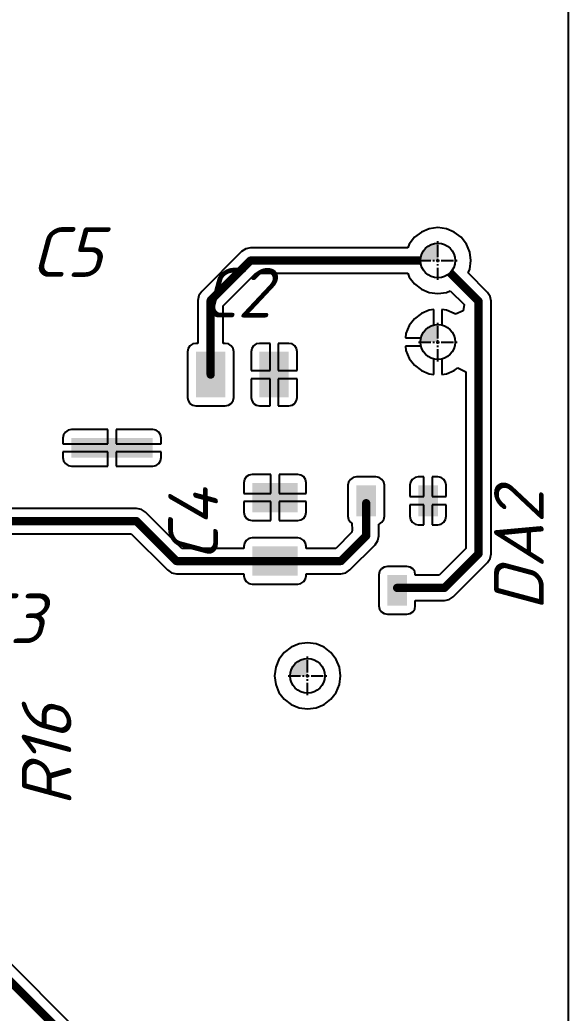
# Model space of a CAD drawing. Header units: millimetres. Extents: x 532 to 1373, y -49 to 545.
# Drawn here: x 747.1 to 780.8, y 347.2 to 408.2 of the extents above; entities that cross this region are included whole.
import ezdxf

# ---------------------------------------------------------------- set-up
doc = ezdxf.new("R2010")
doc.units = ezdxf.units.MM
doc.linetypes.add('CENTER2', pattern=[1.125, 0.75, -0.125, 0.125, -0.125])
doc.styles.add('PDF ISOCPEUR Italic', font='isocpeui.ttf')

# ---------------------------------------------------------------- blocks, each defined once
blk = doc.blocks.new('*U154')
at = {"color": 0, "linetype": 'CENTER2', "transparency": 16777216}
for p, q in [((0, 0.213), (0, 1.187)), ((-1.187, 0), (-0.213, 0)), ((0.213, 0), (1.187, 0)), ((0, -1.187), (0, -0.213))]:
    blk.add_line(p, q, dxfattribs=at)
at = {"color": 0, "linetype": 'Continuous', "transparency": 16777216}
for p, q in [((-0.107, 0), (0.107, 0)), ((0, -0.107), (0, 0.107))]:
    blk.add_line(p, q, dxfattribs=at)
blk = doc.blocks.new('*U177')
at = {"color": 0, "linetype": 'CENTER2', "transparency": 16777216}
for p, q in [((0, 0.213), (0, 1.187)), ((-1.187, 0), (-0.213, 0)), ((0.213, 0), (1.187, 0)), ((0, -1.187), (0, -0.213))]:
    blk.add_line(p, q, dxfattribs=at)
at = {"color": 0, "linetype": 'Continuous', "transparency": 16777216}
for p, q in [((-0.107, 0), (0.107, 0)), ((0, -0.107), (0, 0.107))]:
    blk.add_line(p, q, dxfattribs=at)
blk = doc.blocks.new('*U197')
at = {"color": 0, "linetype": 'CENTER2', "transparency": 16777216}
for p, q in [((0, 0.213), (0, 1.187)), ((-1.187, 0), (-0.213, 0)), ((0.213, 0), (1.187, 0)), ((0, -1.187), (0, -0.213))]:
    blk.add_line(p, q, dxfattribs=at)
at = {"color": 0, "linetype": 'Continuous', "transparency": 16777216}
for p, q in [((-0.107, 0), (0.107, 0)), ((0, -0.107), (0, 0.107))]:
    blk.add_line(p, q, dxfattribs=at)

msp = doc.modelspace()

# ---------------------------------------------------------------- hatches: boundary and pattern name
h = msp.add_hatch(color=256)
h.dxf.hatch_style = 1
h.paths.add_polyline_path([(772.804, 394.439, 0.414214), (771.737, 393.373), (772.59, 393.373), (772.804, 393.373), (772.804, 393.479)])
h = msp.add_hatch(color=256)
h.dxf.hatch_style = 1
h.paths.add_polyline_path([(772.804, 389.439, 0.414214), (771.737, 388.373), (772.59, 388.373), (772.804, 388.373), (772.804, 388.479)])
h = msp.add_hatch(color=256)
h.dxf.hatch_style = 1
h.paths.add_polyline_path([(764.804, 368.939, 0.414214), (763.737, 367.873), (764.59, 367.873), (764.804, 367.873), (764.804, 367.979)])

# ---------------------------------------------------------------- linework, layer by layer
for p, q in [((780.804, 460.873), (780.804, 210.873)), ((772.28, 395.329), (771.791, 395.127)), ((772.804, 395.398), (772.28, 395.329)), ((773.328, 395.329), (772.804, 395.398)), ((773.816, 395.127), (773.328, 395.329)), ((771.372, 394.805), (771.05, 394.385)), ((771.791, 395.127), (771.372, 394.805)), ((774.236, 394.805), (773.816, 395.127)), ((774.558, 394.385), (774.236, 394.805)), ((761.006, 394.09), (760.754, 393.922)), ((761.304, 394.15), (761.006, 394.09)), ((770.952, 394.15), (761.304, 394.15)), ((771.05, 394.385), (770.952, 394.15)), ((774.76, 393.897), (774.558, 394.385)), ((760.754, 393.922), (758.304, 391.472)), ((774.829, 393.373), (774.76, 393.897)), ((774.662, 392.613), (774.76, 392.848)), ((774.76, 392.848), (774.829, 393.373)), ((759.631, 390.601), (761.626, 392.596)), ((761.626, 392.596), (770.952, 392.596)), ((770.952, 392.596), (771.05, 392.36)), ((771.05, 392.36), (771.372, 391.941)), ((775.853, 391.422), (774.662, 392.613)), ((771.372, 391.941), (771.791, 391.619)), ((771.791, 391.619), (772.28, 391.416)), ((758.136, 391.22), (758.077, 390.923)), ((758.304, 391.472), (758.136, 391.22)), ((772.28, 391.416), (772.804, 391.347)), ((772.804, 391.347), (773.328, 391.416)), ((773.328, 391.416), (773.564, 391.514)), ((773.564, 391.514), (774.411, 390.667)), ((776.021, 391.17), (775.853, 391.422)), ((776.081, 390.873), (776.021, 391.17)), ((758.077, 390.923), (758.077, 388.291)), ((759.631, 388.291), (759.631, 390.601)), ((772.55, 390.365), (772.28, 390.329)), ((772.55, 389.409), (772.55, 390.365)), ((773.328, 390.329), (773.058, 390.365)), ((773.058, 390.365), (773.058, 389.409)), ((774.411, 390.667), (774.369, 390.297)), ((776.081, 375.373), (776.081, 390.873)), ((771.372, 389.805), (771.05, 389.385)), ((771.791, 390.127), (771.372, 389.805)), ((772.28, 390.329), (771.791, 390.127)), ((773.816, 390.127), (773.328, 390.329)), ((773.883, 390.076), (773.816, 390.127)), ((774.369, 390.297), (773.883, 390.076)), ((771.05, 389.385), (770.847, 388.897)), ((770.847, 388.897), (770.812, 388.627)), ((770.812, 388.627), (771.768, 388.627)), ((757.475, 387.971), (757.436, 387.773)), ((757.587, 388.139), (757.475, 387.971)), ((757.755, 388.251), (757.587, 388.139)), ((757.954, 388.291), (757.755, 388.251)), ((758.077, 388.291), (757.954, 388.291)), ((759.754, 388.291), (759.631, 388.291)), ((759.952, 388.251), (759.754, 388.291)), ((760.12, 388.139), (759.952, 388.251)), ((760.232, 387.971), (760.12, 388.139)), ((760.272, 387.773), (760.232, 387.971)), ((761.375, 387.971), (761.336, 387.773)), ((761.487, 388.139), (761.375, 387.971)), ((761.655, 388.251), (761.487, 388.139)), ((761.854, 388.291), (761.655, 388.251)), ((762.5, 388.291), (761.854, 388.291)), ((762.5, 386.627), (762.5, 388.291)), ((763.654, 388.291), (763.008, 388.291)), ((763.008, 388.291), (763.008, 386.627)), ((763.852, 388.251), (763.654, 388.291)), ((764.02, 388.139), (763.852, 388.251)), ((764.132, 387.971), (764.02, 388.139)), ((764.172, 387.773), (764.132, 387.971)), ((771.768, 388.119), (770.812, 388.119)), ((770.812, 388.119), (770.847, 387.848)), ((757.436, 387.773), (757.436, 384.973)), ((760.272, 384.973), (760.272, 387.773)), ((761.336, 387.773), (761.336, 386.627)), ((764.172, 386.627), (764.172, 387.773)), ((770.847, 387.848), (771.05, 387.36)), ((771.05, 387.36), (771.372, 386.941)), ((772.55, 386.381), (772.55, 387.337)), ((773.058, 387.337), (773.058, 386.381)), ((771.372, 386.941), (771.791, 386.619)), ((773.816, 386.619), (774.027, 386.78)), ((774.027, 386.78), (774.527, 386.534)), ((761.336, 386.627), (762.5, 386.627)), ((762.5, 386.119), (761.336, 386.119)), ((761.336, 386.119), (761.336, 384.973)), ((762.5, 384.455), (762.5, 386.119)), ((763.008, 386.627), (764.172, 386.627)), ((764.172, 386.119), (763.008, 386.119)), ((763.008, 386.119), (763.008, 384.455)), ((764.172, 384.973), (764.172, 386.119)), ((771.791, 386.619), (772.28, 386.416)), ((772.28, 386.416), (772.55, 386.381)), ((773.058, 386.381), (773.328, 386.416)), ((773.328, 386.416), (773.816, 386.619)), ((774.527, 386.534), (774.527, 375.695)), ((757.436, 384.973), (757.475, 384.774)), ((760.232, 384.774), (760.272, 384.973)), ((761.336, 384.973), (761.375, 384.774)), ((764.132, 384.774), (764.172, 384.973)), ((757.475, 384.774), (757.587, 384.606)), ((757.587, 384.606), (757.755, 384.494)), ((757.755, 384.494), (757.954, 384.455)), ((757.954, 384.455), (759.754, 384.455)), ((759.754, 384.455), (759.952, 384.494)), ((759.952, 384.494), (760.12, 384.606)), ((760.12, 384.606), (760.232, 384.774)), ((761.375, 384.774), (761.487, 384.606)), ((761.487, 384.606), (761.655, 384.494)), ((761.655, 384.494), (761.854, 384.455)), ((761.854, 384.455), (762.5, 384.455)), ((763.008, 384.455), (763.654, 384.455)), ((763.654, 384.455), (763.852, 384.494)), ((763.852, 384.494), (764.02, 384.606)), ((764.02, 384.606), (764.132, 384.774)), ((749.825, 382.671), (749.786, 382.473)), ((749.786, 382.473), (749.786, 382.127)), ((749.937, 382.839), (749.825, 382.671)), ((750.105, 382.951), (749.937, 382.839)), ((750.304, 382.991), (750.105, 382.951)), ((752.55, 382.991), (750.304, 382.991)), ((752.55, 382.127), (752.55, 382.991)), ((755.304, 382.991), (753.058, 382.991)), ((753.058, 382.991), (753.058, 382.127)), ((755.502, 382.951), (755.304, 382.991)), ((755.67, 382.839), (755.502, 382.951)), ((755.782, 382.671), (755.67, 382.839)), ((755.822, 382.473), (755.782, 382.671)), ((755.822, 382.127), (755.822, 382.473)), ((749.786, 382.127), (752.55, 382.127)), ((753.058, 382.127), (755.822, 382.127)), ((752.55, 381.619), (749.786, 381.619)), ((749.786, 381.619), (749.786, 381.273)), ((749.786, 381.273), (749.825, 381.074)), ((752.55, 380.755), (752.55, 381.619)), ((755.822, 381.619), (753.058, 381.619)), ((753.058, 381.619), (753.058, 380.755)), ((755.782, 381.074), (755.822, 381.273)), ((755.822, 381.273), (755.822, 381.619)), ((749.825, 381.074), (749.937, 380.906)), ((749.937, 380.906), (750.105, 380.794)), ((750.105, 380.794), (750.304, 380.755)), ((750.304, 380.755), (752.55, 380.755)), ((753.058, 380.755), (755.304, 380.755)), ((755.304, 380.755), (755.502, 380.794)), ((755.502, 380.794), (755.67, 380.906)), ((755.67, 380.906), (755.782, 381.074)), ((761.037, 380.089), (760.925, 379.921)), ((761.205, 380.201), (761.037, 380.089)), ((761.404, 380.241), (761.205, 380.201)), ((762.55, 380.241), (761.404, 380.241)), ((762.55, 379.077), (762.55, 380.241)), ((764.204, 380.241), (763.058, 380.241)), ((763.058, 380.241), (763.058, 379.077)), ((764.402, 380.201), (764.204, 380.241)), ((764.57, 380.089), (764.402, 380.201)), ((764.682, 379.921), (764.57, 380.089)), ((767.606, 380.051), (767.437, 379.939)), ((767.804, 380.091), (767.606, 380.051)), ((769.004, 380.091), (767.804, 380.091)), ((769.202, 380.051), (769.004, 380.091)), ((769.37, 379.939), (769.202, 380.051)), ((771.405, 380.051), (771.237, 379.939)), ((771.604, 380.091), (771.405, 380.051)), ((771.95, 380.091), (771.604, 380.091)), ((771.95, 378.877), (771.95, 380.091)), ((772.804, 380.091), (772.458, 380.091)), ((772.458, 380.091), (772.458, 378.877)), ((773.002, 380.051), (772.804, 380.091)), ((773.17, 379.939), (773.002, 380.051)), ((760.925, 379.921), (760.886, 379.723)), ((760.886, 379.723), (760.886, 379.077)), ((764.722, 379.723), (764.682, 379.921)), ((764.722, 379.077), (764.722, 379.723)), ((767.325, 379.771), (767.286, 379.573)), ((767.286, 379.573), (767.286, 377.673)), ((767.437, 379.939), (767.325, 379.771)), ((769.482, 379.771), (769.37, 379.939)), ((769.522, 379.573), (769.482, 379.771)), ((769.522, 377.673), (769.522, 379.573)), ((771.125, 379.771), (771.086, 379.573)), ((771.086, 379.573), (771.086, 378.877)), ((771.237, 379.939), (771.125, 379.771)), ((773.282, 379.771), (773.17, 379.939)), ((773.322, 379.573), (773.282, 379.771)), ((773.322, 378.877), (773.322, 379.573)), ((760.886, 379.077), (762.55, 379.077)), ((763.058, 379.077), (764.722, 379.077)), ((771.086, 378.877), (771.95, 378.877)), ((772.458, 378.877), (773.322, 378.877)), ((762.55, 378.569), (760.886, 378.569)), ((760.886, 378.569), (760.886, 377.923)), ((762.55, 377.405), (762.55, 378.569)), ((764.722, 378.569), (763.058, 378.569)), ((763.058, 378.569), (763.058, 377.405)), ((764.722, 377.923), (764.722, 378.569)), ((771.95, 378.369), (771.086, 378.369)), ((771.086, 378.369), (771.086, 377.673)), ((771.95, 377.155), (771.95, 378.369)), ((773.322, 378.369), (772.458, 378.369)), ((772.458, 378.369), (772.458, 377.155)), ((773.322, 377.673), (773.322, 378.369)), ((754.304, 378.15), (745.626, 378.15)), ((754.601, 378.09), (754.304, 378.15)), ((754.853, 377.922), (754.601, 378.09)), ((757.076, 375.7), (754.853, 377.922)), ((760.886, 377.923), (760.925, 377.724)), ((760.925, 377.724), (761.037, 377.556)), ((761.037, 377.556), (761.205, 377.444)), ((764.402, 377.444), (764.57, 377.556)), ((764.57, 377.556), (764.682, 377.724)), ((764.682, 377.724), (764.722, 377.923)), ((767.286, 377.673), (767.325, 377.474)), ((769.482, 377.474), (769.522, 377.673)), ((771.086, 377.673), (771.125, 377.474)), ((773.282, 377.474), (773.322, 377.673)), ((761.205, 377.444), (761.404, 377.405)), ((761.404, 377.405), (762.55, 377.405)), ((763.058, 377.405), (764.204, 377.405)), ((764.204, 377.405), (764.402, 377.444)), ((767.325, 377.474), (767.437, 377.306)), ((767.437, 377.306), (767.521, 377.251)), ((767.521, 377.251), (767.554, 376.847)), ((769.181, 377.19), (769.202, 377.194)), ((769.181, 376.473), (769.181, 377.19)), ((769.202, 377.194), (769.37, 377.306)), ((769.37, 377.306), (769.482, 377.474)), ((771.125, 377.474), (771.237, 377.306)), ((771.237, 377.306), (771.405, 377.194)), ((771.405, 377.194), (771.604, 377.155)), ((771.604, 377.155), (771.95, 377.155)), ((772.458, 377.155), (772.804, 377.155)), ((772.804, 377.155), (773.002, 377.194)), ((773.002, 377.194), (773.17, 377.306)), ((773.17, 377.306), (773.282, 377.474)), ((745.304, 376.596), (753.982, 376.596)), ((753.982, 376.596), (756.204, 374.373)), ((761.404, 376.341), (761.205, 376.301)), ((764.204, 376.341), (761.404, 376.341)), ((764.402, 376.301), (764.204, 376.341)), ((767.532, 376.7), (766.532, 375.7)), ((767.554, 376.847), (767.532, 376.7)), ((769.122, 376.175), (769.181, 376.473)), ((760.925, 376.021), (760.886, 375.823)), ((760.886, 375.823), (760.886, 375.7)), ((761.037, 376.189), (760.925, 376.021)), ((761.205, 376.301), (761.037, 376.189)), ((764.57, 376.189), (764.402, 376.301)), ((764.682, 376.021), (764.57, 376.189)), ((764.722, 375.823), (764.682, 376.021)), ((764.722, 375.7), (764.722, 375.823)), ((767.403, 374.373), (768.953, 375.923)), ((768.953, 375.923), (769.122, 376.175)), ((760.886, 375.7), (757.076, 375.7)), ((766.532, 375.7), (764.722, 375.7)), ((774.527, 375.695), (772.882, 374.05)), ((776.021, 375.075), (776.081, 375.373)), ((769.505, 374.551), (769.337, 374.439)), ((769.704, 374.591), (769.505, 374.551)), ((770.904, 374.591), (769.704, 374.591)), ((771.102, 374.551), (770.904, 374.591)), ((771.27, 374.439), (771.102, 374.551)), ((773.753, 372.723), (775.853, 374.823)), ((775.853, 374.823), (776.021, 375.075)), ((756.204, 374.373), (756.456, 374.205)), ((756.456, 374.205), (756.754, 374.146)), ((756.754, 374.146), (760.886, 374.146)), ((760.886, 374.146), (760.886, 374.023)), ((760.886, 374.023), (760.925, 373.824)), ((764.682, 373.824), (764.722, 374.023)), ((764.722, 374.023), (764.722, 374.146)), ((764.722, 374.146), (766.854, 374.146)), ((766.854, 374.146), (767.151, 374.205)), ((767.151, 374.205), (767.403, 374.373)), ((769.225, 374.271), (769.186, 374.073)), ((769.186, 374.073), (769.186, 372.173)), ((769.337, 374.439), (769.225, 374.271)), ((771.382, 374.271), (771.27, 374.439)), ((771.422, 374.073), (771.382, 374.271)), ((771.422, 374.05), (771.422, 374.073)), ((772.882, 374.05), (771.422, 374.05)), ((760.925, 373.824), (761.037, 373.656)), ((761.037, 373.656), (761.205, 373.544)), ((761.205, 373.544), (761.404, 373.505)), ((761.404, 373.505), (764.204, 373.505)), ((764.204, 373.505), (764.402, 373.544)), ((764.402, 373.544), (764.57, 373.656)), ((764.57, 373.656), (764.682, 373.824)), ((773.501, 372.555), (773.753, 372.723)), ((769.186, 372.173), (769.225, 371.974)), ((771.382, 371.974), (771.422, 372.173)), ((771.422, 372.173), (771.422, 372.496)), ((771.422, 372.496), (773.204, 372.496)), ((773.204, 372.496), (773.501, 372.555)), ((769.225, 371.974), (769.337, 371.806)), ((769.337, 371.806), (769.505, 371.694)), ((769.505, 371.694), (769.704, 371.655)), ((769.704, 371.655), (770.904, 371.655)), ((770.904, 371.655), (771.102, 371.694)), ((771.102, 371.694), (771.27, 371.806)), ((771.27, 371.806), (771.382, 371.974)), ((763.791, 369.627), (763.372, 369.305)), ((764.28, 369.829), (763.791, 369.627)), ((764.804, 369.898), (764.28, 369.829)), ((765.328, 369.829), (764.804, 369.898)), ((765.816, 369.627), (765.328, 369.829)), ((766.236, 369.305), (765.816, 369.627)), ((763.372, 369.305), (763.05, 368.885)), ((766.558, 368.885), (766.236, 369.305)), ((763.05, 368.885), (762.847, 368.397)), ((766.76, 368.397), (766.558, 368.885)), ((762.847, 368.397), (762.778, 367.873)), ((762.778, 367.873), (762.847, 367.348)), ((766.829, 367.873), (766.76, 368.397)), ((766.76, 367.348), (766.829, 367.873)), ((762.847, 367.348), (763.05, 366.86)), ((766.558, 366.86), (766.76, 367.348)), ((763.05, 366.86), (763.372, 366.441)), ((766.236, 366.441), (766.558, 366.86)), ((763.372, 366.441), (763.791, 366.119)), ((763.791, 366.119), (764.28, 365.916)), ((765.328, 365.916), (765.816, 366.119)), ((765.816, 366.119), (766.236, 366.441)), ((764.28, 365.916), (764.804, 365.847)), ((764.804, 365.847), (765.328, 365.916)), ((752.353, 344.422), (732.091, 364.685))]:
    msp.add_line(p, q)
at = {"const_width": 0.508}
for points in [[(758.854, 390.923), (761.304, 393.373)], [(761.304, 393.373), (771.737, 393.373)], [(773.558, 392.618), (775.304, 390.873)], [(758.854, 386.373), (758.854, 390.923)], [(775.304, 375.373), (775.304, 390.873)], [(768.404, 376.473), (768.404, 378.473)], [(745.304, 377.373), (754.304, 377.373)], [(754.304, 377.373), (756.754, 374.923)], [(766.854, 374.923), (768.404, 376.473)], [(756.754, 374.923), (762.804, 374.923)], [(762.804, 374.923), (766.854, 374.923)], [(773.204, 373.273), (775.304, 375.373)], [(770.304, 373.273), (773.204, 373.273)], [(731.314, 364.363), (751.804, 343.873)]]:
    msp.add_lwpolyline(points, dxfattribs=at)
at = {"const_width": 0.254}
for points in [[(761.177, 393.373, 1), (761.431, 393.373, 1)], [(761.177, 393.373, 1), (761.431, 393.373, 1)], [(758.727, 390.923, 1), (758.981, 390.923, 1)], [(758.727, 390.923, 1), (758.981, 390.923, 1)], [(775.177, 390.873, 1), (775.431, 390.873, 1)], [(775.177, 390.873, 1), (775.431, 390.873, 1)], [(758.727, 386.373, 1), (758.981, 386.373, 1)], [(768.277, 378.473, 1), (768.531, 378.473, 1)], [(754.177, 377.373, 1), (754.431, 377.373, 1)], [(754.177, 377.373, 1), (754.431, 377.373, 1)], [(768.277, 376.473, 1), (768.531, 376.473, 1)], [(768.277, 376.473, 1), (768.531, 376.473, 1)], [(756.627, 374.923, 1), (756.881, 374.923, 1)], [(756.627, 374.923, 1), (756.881, 374.923, 1)], [(762.677, 374.923, 1), (762.931, 374.923, 1)], [(762.677, 374.923, 1), (762.931, 374.923, 1)], [(766.727, 374.923, 1), (766.981, 374.923, 1)], [(766.727, 374.923, 1), (766.981, 374.923, 1)], [(775.177, 375.373, 1), (775.431, 375.373, 1)], [(775.177, 375.373, 1), (775.431, 375.373, 1)], [(770.177, 373.273, 1), (770.431, 373.273, 1)], [(773.077, 373.273, 1), (773.331, 373.273, 1)], [(773.077, 373.273, 1), (773.331, 373.273, 1)]]:
    msp.add_lwpolyline(points, format="xyb", close=True, dxfattribs=at)
for centre in [(772.804, 393.373), (772.804, 388.373), (764.804, 367.873)]:
    msp.add_circle(centre, 1.067)
for points in [[(757.954, 387.773), (757.954, 384.973), (759.754, 387.773), (759.754, 384.973)], [(761.854, 387.773), (761.854, 384.973), (763.654, 387.773), (763.654, 384.973)], [(750.304, 381.273), (755.304, 381.273), (750.304, 382.473), (755.304, 382.473)], [(761.404, 377.923), (764.204, 377.923), (761.404, 379.723), (764.204, 379.723)], [(767.804, 377.673), (769.004, 377.673), (767.804, 379.573), (769.004, 379.573)], [(771.604, 377.673), (772.804, 377.673), (771.604, 379.573), (772.804, 379.573)], [(761.404, 374.023), (764.204, 374.023), (761.404, 375.823), (764.204, 375.823)], [(769.704, 372.173), (770.904, 372.173), (769.704, 374.073), (770.904, 374.073)]]:
    msp.add_solid(points)

# ---------------------------------------------------------------- block references
at = {"linetype": 'CENTER2'}
for name, p in [('*U154', (772.804, 393.373)), ('*U197', (772.804, 388.373)), ('*U177', (764.804, 367.873))]:
    msp.add_blockref(name, p, dxfattribs=at)

# ---------------------------------------------------------------- texts
at = {"style": 'PDF ISOCPEUR Italic'}
for s, p in [('C5', (747.804, 392.373)), ('C2', (758.304, 389.873)), ('C3', (744.304, 369.873))]:
    msp.add_text(s, height=3.048, dxfattribs=at).set_placement(p)
for s, p in [('C4', (759.304, 374.873)), ('DA2', (779.304, 371.873)), ('R16', (750.304, 359.873))]:
    msp.add_text(s, height=3.048, rotation=90, dxfattribs=at).set_placement(p)

doc.saveas('drawing.dxf')
